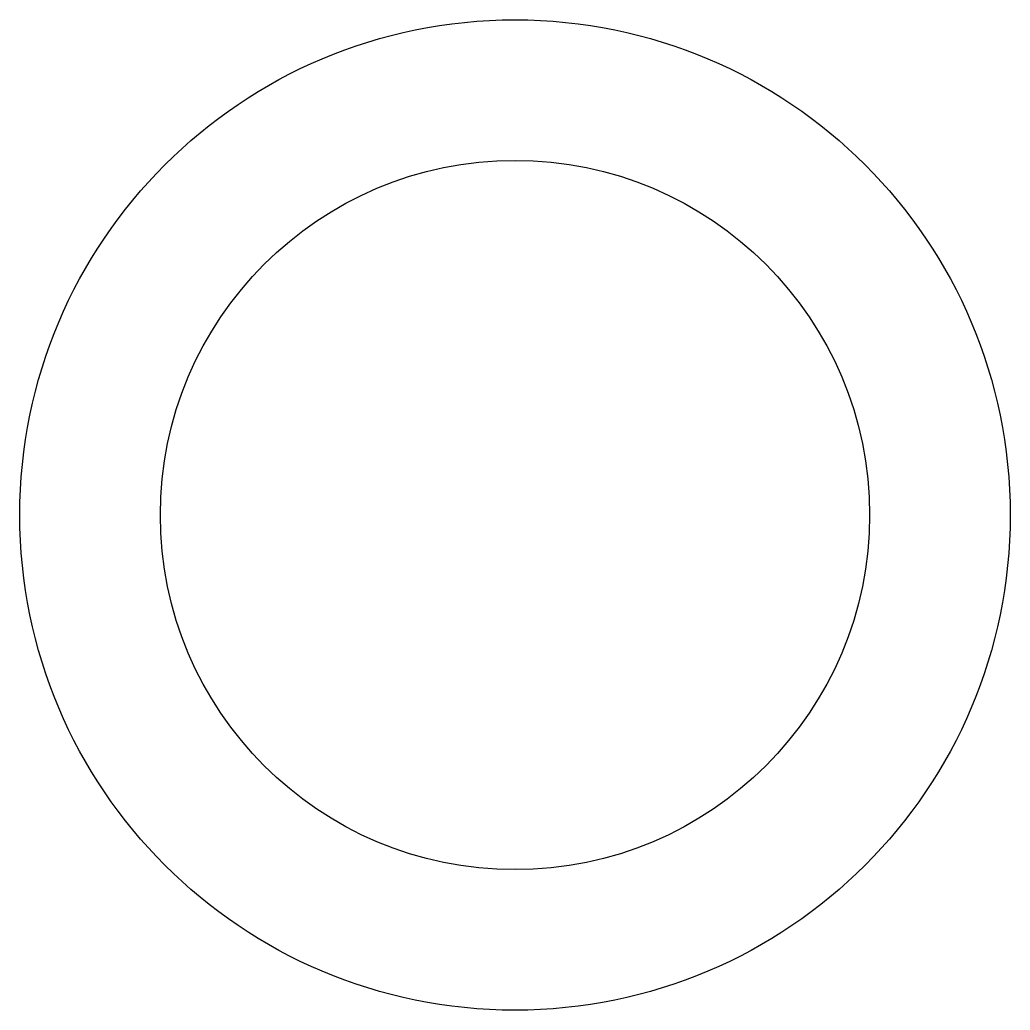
# Model space of a CAD drawing. Extents: x 21.8702 to 21.96, y 27.5778 to 27.6675.
import ezdxf

# ---------------------------------------------------------------- set-up
doc = ezdxf.new("R2010")
doc.units = 0
doc.header["$MEASUREMENT"] = 0
doc.layers.add('E-ESCRITORIO', color=1, linetype='CONTINUOUS')

msp = doc.modelspace()

# ---------------------------------------------------------------- linework, layer by layer
at = {"layer": 'E-ESCRITORIO'}
for radius in [0.044871, 0.032135]:
    msp.add_circle((21.915103, 27.622632), radius, dxfattribs=at)

doc.saveas('drawing.dxf')
